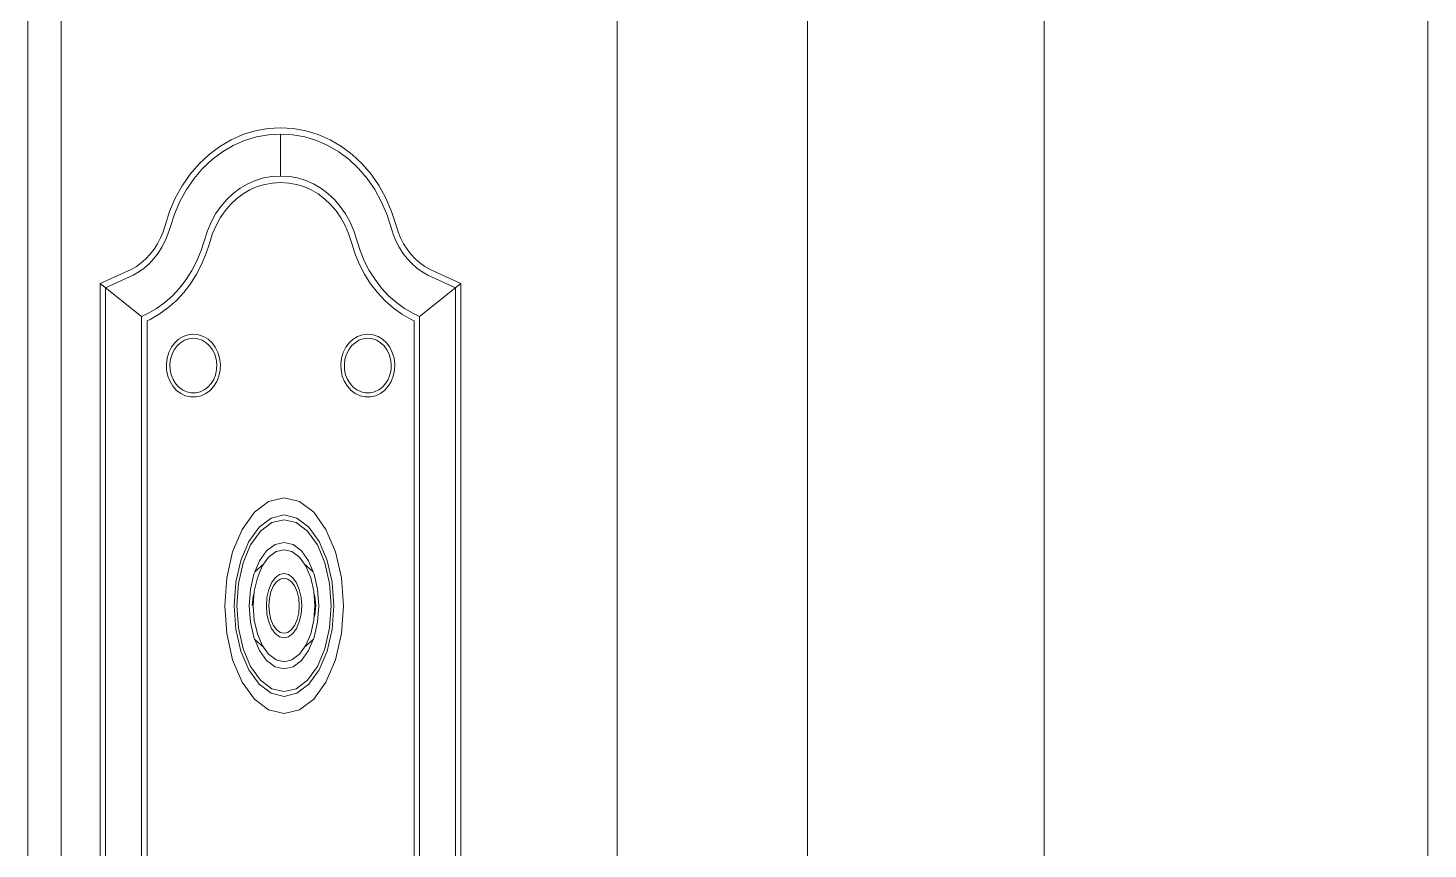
# Model space of a CAD drawing. Header units: inches. Extents: x 136316 to 139491, y -21083 to -17511.
# Drawn here: x 137662.92 to 137671.79, y -19911.99 to -19906.79 of the extents above; entities that cross this region are included whole.
import ezdxf

# ---------------------------------------------------------------- set-up
doc = ezdxf.new("R2010")
doc.units = ezdxf.units.IN
doc.header["$LTSCALE"] = 0.5
doc.header["$MEASUREMENT"] = 0
doc.layers.add('window', color=4, linetype='Continuous', lineweight=13)

msp = doc.modelspace()

# ---------------------------------------------------------------- linework, layer by layer
at = {"layer": 'window'}
for p, q in [((137667.8597, -19917.1938), (137667.8597, -19869.379)), ((137669.3597, -19917.1938), (137669.3597, -19870.6938)), ((137666.6545, -19917.1938), (137666.6545, -19870.7759)), ((137671.7934, -19872.7172), (137671.7934, -19917.1938)), ((137663.1295, -19917.1938), (137663.1295, -19874.8793)), ((137662.9195, -19875.1238), (137662.9195, -19917.1938)), ((137664.3601, -19907.44), (137664.4399, -19907.4261)), ((137664.4399, -19907.4261), (137664.5205, -19907.4221)), ((137664.5205, -19907.4221), (137664.6012, -19907.4261)), ((137664.6012, -19907.4261), (137664.681, -19907.44)), ((137664.1345, -19907.5392), (137664.2065, -19907.4969)), ((137664.2065, -19907.4969), (137664.282, -19907.4637)), ((137664.2201, -19907.5328), (137664.2923, -19907.5011)), ((137664.282, -19907.4637), (137664.3601, -19907.44)), ((137664.2923, -19907.5011), (137664.3669, -19907.4785)), ((137664.3669, -19907.4785), (137664.4431, -19907.4652)), ((137664.4431, -19907.4652), (137664.5205, -19907.4614)), ((137664.5205, -19907.4614), (137664.598, -19907.4652)), ((137664.5205, -19907.4614), (137664.5205, -19907.7269)), ((137664.598, -19907.4652), (137664.6742, -19907.4785)), ((137664.6742, -19907.4785), (137664.7488, -19907.5011)), ((137664.681, -19907.44), (137664.7591, -19907.4637)), ((137664.7488, -19907.5011), (137664.821, -19907.5328)), ((137664.7591, -19907.4637), (137664.8345, -19907.4969)), ((137664.8345, -19907.4969), (137664.9066, -19907.5392)), ((137664.004, -19907.6493), (137664.0668, -19907.5903)), ((137664.0668, -19907.5903), (137664.1345, -19907.5392)), ((137664.0866, -19907.6221), (137664.1513, -19907.5733)), ((137664.1513, -19907.5733), (137664.2201, -19907.5328)), ((137664.821, -19907.5328), (137664.8898, -19907.5733)), ((137664.8898, -19907.5733), (137664.9545, -19907.6221)), ((137664.9066, -19907.5392), (137664.9743, -19907.5903)), ((137664.9743, -19907.5903), (137665.037, -19907.6493)), ((137663.9471, -19907.7159), (137664.004, -19907.6493)), ((137663.9722, -19907.7421), (137664.0266, -19907.6785)), ((137664.0266, -19907.6785), (137664.0866, -19907.6221)), ((137664.9545, -19907.6221), (137665.0145, -19907.6785)), ((137665.0145, -19907.6785), (137665.0689, -19907.7421)), ((137665.037, -19907.6493), (137665.094, -19907.7159)), ((137663.8528, -19907.8681), (137663.8965, -19907.789)), ((137663.8965, -19907.789), (137663.9471, -19907.7159)), ((137663.9238, -19907.812), (137663.9722, -19907.7421)), ((137664.2648, -19907.8037), (137664.312, -19907.7759)), ((137664.312, -19907.7759), (137664.3614, -19907.7542)), ((137664.3614, -19907.7542), (137664.4126, -19907.7387)), ((137664.4198, -19907.7796), (137664.3723, -19907.794)), ((137664.4126, -19907.7387), (137664.4648, -19907.7296)), ((137664.4683, -19907.7712), (137664.4198, -19907.7796)), ((137664.4648, -19907.7296), (137664.5205, -19907.7269)), ((137664.5205, -19907.7686), (137664.4683, -19907.7712)), ((137664.5205, -19907.7269), (137664.5762, -19907.7296)), ((137664.5728, -19907.7712), (137664.5205, -19907.7686)), ((137664.6213, -19907.7796), (137664.5728, -19907.7712)), ((137664.5762, -19907.7296), (137664.6285, -19907.7387)), ((137664.6688, -19907.794), (137664.6213, -19907.7796)), ((137664.6285, -19907.7387), (137664.6796, -19907.7542)), ((137664.6796, -19907.7542), (137664.7291, -19907.7759)), ((137664.7291, -19907.7759), (137664.7762, -19907.8037)), ((137665.0689, -19907.7421), (137665.1172, -19907.812)), ((137665.094, -19907.7159), (137665.1446, -19907.789)), ((137665.1446, -19907.789), (137665.1882, -19907.8681)), ((137663.8167, -19907.952), (137663.8528, -19907.8681)), ((137663.8822, -19907.8875), (137663.9238, -19907.812)), ((137664.1421, -19907.9193), (137664.1794, -19907.8758)), ((137664.1794, -19907.8758), (137664.2205, -19907.8371)), ((137664.2415, -19907.8709), (137664.2034, -19907.9068)), ((137664.2205, -19907.8371), (137664.2648, -19907.8037)), ((137664.2827, -19907.8399), (137664.2415, -19907.8709)), ((137664.3265, -19907.8142), (137664.2827, -19907.8399)), ((137664.3723, -19907.794), (137664.3265, -19907.8142)), ((137664.7146, -19907.8142), (137664.6688, -19907.794)), ((137664.7584, -19907.8399), (137664.7146, -19907.8142)), ((137664.7996, -19907.8709), (137664.7584, -19907.8399)), ((137664.7762, -19907.8037), (137664.8206, -19907.8371)), ((137664.8377, -19907.9068), (137664.7996, -19907.8709)), ((137664.8206, -19907.8371), (137664.8617, -19907.8758)), ((137664.8617, -19907.8758), (137664.899, -19907.9193)), ((137665.1172, -19907.812), (137665.1589, -19907.8875)), ((137665.1882, -19907.8681), (137665.2244, -19907.952)), ((137663.7884, -19908.04), (137663.8167, -19907.952)), ((137663.8199, -19908.0537), (137663.8476, -19907.9678)), ((137663.8476, -19907.9678), (137663.8822, -19907.8875)), ((137664.0804, -19908.019), (137664.1089, -19907.9673)), ((137664.1089, -19907.9673), (137664.1421, -19907.9193)), ((137664.1688, -19907.9472), (137664.1381, -19907.9917)), ((137664.2034, -19907.9068), (137664.1688, -19907.9472)), ((137664.8723, -19907.9472), (137664.8377, -19907.9068)), ((137664.903, -19907.9917), (137664.8723, -19907.9472)), ((137664.899, -19907.9193), (137664.9321, -19907.9673)), ((137664.9321, -19907.9673), (137664.9607, -19908.019)), ((137665.1589, -19907.8875), (137665.1935, -19907.9678)), ((137665.1935, -19907.9678), (137665.2211, -19908.0537)), ((137665.2244, -19907.952), (137665.2527, -19908.04)), ((137663.7756, -19908.0804), (137663.7884, -19908.04)), ((137663.8067, -19908.0956), (137663.8199, -19908.0537)), ((137664.0567, -19908.074), (137664.0804, -19908.019)), ((137664.1115, -19908.0397), (137664.0896, -19908.0907)), ((137664.1381, -19907.9917), (137664.1115, -19908.0397)), ((137664.9295, -19908.0397), (137664.903, -19907.9917)), ((137664.9515, -19908.0907), (137664.9295, -19908.0397)), ((137664.9607, -19908.019), (137664.9844, -19908.074)), ((137665.2211, -19908.0537), (137665.2344, -19908.0956)), ((137665.2527, -19908.04), (137665.2655, -19908.0804)), ((137663.7406, -19908.156), (137663.7596, -19908.1191)), ((137663.7596, -19908.1191), (137663.7756, -19908.0804)), ((137663.7687, -19908.1778), (137663.7893, -19908.1378)), ((137663.7893, -19908.1378), (137663.8067, -19908.0956)), ((137664.0335, -19908.146), (137664.0567, -19908.074)), ((137664.0896, -19908.0907), (137664.0671, -19908.1605)), ((137664.974, -19908.1605), (137664.9515, -19908.0907)), ((137664.9844, -19908.074), (137665.0075, -19908.146)), ((137665.2344, -19908.0956), (137665.2517, -19908.1378)), ((137665.2517, -19908.1378), (137665.2724, -19908.1778)), ((137665.2655, -19908.0804), (137665.2814, -19908.1191)), ((137665.2814, -19908.1191), (137665.3005, -19908.156)), ((137663.6669, -19908.2518), (137663.6941, -19908.2226)), ((137663.6941, -19908.2226), (137663.7187, -19908.1906)), ((137663.7181, -19908.2502), (137663.7449, -19908.2154)), ((137663.7187, -19908.1906), (137663.7406, -19908.156)), ((137663.7449, -19908.2154), (137663.7687, -19908.1778)), ((137663.9902, -19908.2637), (137664.0168, -19908.1989)), ((137664.0168, -19908.1989), (137664.0335, -19908.146)), ((137664.0498, -19908.2152), (137664.0217, -19908.2835)), ((137664.0671, -19908.1605), (137664.0498, -19908.2152)), ((137664.9912, -19908.2152), (137664.974, -19908.1605)), ((137665.0193, -19908.2835), (137664.9912, -19908.2152)), ((137665.0075, -19908.146), (137665.0243, -19908.1989)), ((137665.0243, -19908.1989), (137665.0509, -19908.2637)), ((137665.2724, -19908.1778), (137665.2962, -19908.2154)), ((137665.2962, -19908.2154), (137665.323, -19908.2502)), ((137665.3005, -19908.156), (137665.3224, -19908.1906)), ((137665.3224, -19908.1906), (137665.347, -19908.2226)), ((137665.347, -19908.2226), (137665.3741, -19908.2518)), ((137663.3775, -19908.4079), (137663.5732, -19908.3199)), ((137663.5732, -19908.3199), (137663.6062, -19908.3007)), ((137663.6062, -19908.3007), (137663.6376, -19908.2779)), ((137663.6227, -19908.3349), (137663.6568, -19908.3102)), ((137663.6376, -19908.2779), (137663.6669, -19908.2518)), ((137663.6568, -19908.3102), (137663.6886, -19908.2819)), ((137663.6886, -19908.2819), (137663.7181, -19908.2502)), ((137663.9584, -19908.3252), (137663.9902, -19908.2637)), ((137664.0217, -19908.2835), (137663.9882, -19908.3483)), ((137665.0528, -19908.3483), (137665.0193, -19908.2835)), ((137665.0509, -19908.2637), (137665.0827, -19908.3252)), ((137665.323, -19908.2502), (137665.3524, -19908.2819)), ((137665.3524, -19908.2819), (137665.3843, -19908.3102)), ((137665.3741, -19908.2518), (137665.4035, -19908.2779)), ((137665.3843, -19908.3102), (137665.4184, -19908.3349)), ((137665.4035, -19908.2779), (137665.4348, -19908.3007)), ((137665.4348, -19908.3007), (137665.4679, -19908.3199)), ((137665.4679, -19908.3199), (137665.6635, -19908.4079)), ((137663.3775, -19908.4079), (137663.6391, -19908.6166)), ((137663.3775, -19914.6237), (137663.3775, -19908.4079)), ((137663.4112, -19908.4348), (137663.5868, -19908.3558)), ((137663.5868, -19908.3558), (137663.6227, -19908.3349)), ((137663.8807, -19908.4364), (137663.9218, -19908.3829)), ((137663.9496, -19908.4092), (137663.9063, -19908.4656)), ((137663.9218, -19908.3829), (137663.9584, -19908.3252)), ((137663.9882, -19908.3483), (137663.9496, -19908.4092)), ((137665.0914, -19908.4092), (137665.0528, -19908.3483)), ((137665.0827, -19908.3252), (137665.1193, -19908.3829)), ((137665.1348, -19908.4656), (137665.0914, -19908.4092)), ((137665.1193, -19908.3829), (137665.1604, -19908.4364)), ((137665.6635, -19908.4079), (137665.402, -19908.6166)), ((137665.4184, -19908.3349), (137665.4543, -19908.3558)), ((137665.4543, -19908.3558), (137665.6298, -19908.4348)), ((137665.6635, -19908.4079), (137665.6635, -19916.6295)), ((137663.4117, -19914.611), (137663.4112, -19908.4348)), ((137663.7864, -19908.5286), (137663.8354, -19908.4851)), ((137663.8354, -19908.4851), (137663.8807, -19908.4364)), ((137663.9063, -19908.4656), (137663.8585, -19908.517)), ((137665.1826, -19908.517), (137665.1348, -19908.4656)), ((137665.1604, -19908.4364), (137665.2056, -19908.4851)), ((137665.2056, -19908.4851), (137665.2546, -19908.5286)), ((137665.6298, -19908.4348), (137665.6298, -19916.6026)), ((137663.679, -19908.5987), (137663.7341, -19908.5666)), ((137663.7341, -19908.5666), (137663.7864, -19908.5286)), ((137663.8068, -19908.563), (137663.7517, -19908.603)), ((137663.8585, -19908.517), (137663.8068, -19908.563)), ((137665.2342, -19908.563), (137665.1826, -19908.517)), ((137665.2894, -19908.603), (137665.2342, -19908.563)), ((137665.2546, -19908.5286), (137665.3069, -19908.5666)), ((137665.3069, -19908.5666), (137665.3621, -19908.5987)), ((137663.6391, -19908.6166), (137663.679, -19908.5987)), ((137663.6391, -19914.6947), (137663.6391, -19908.6166)), ((137663.6935, -19908.6368), (137663.6749, -19908.6452)), ((137663.6749, -19908.6452), (137663.6749, -19914.7113)), ((137663.7517, -19908.603), (137663.6935, -19908.6368)), ((137665.3476, -19908.6368), (137665.2894, -19908.603)), ((137665.3662, -19908.6452), (137665.3476, -19908.6368)), ((137665.3621, -19908.5987), (137665.402, -19908.6166)), ((137665.3662, -19916.3921), (137665.3662, -19908.6452)), ((137665.402, -19908.6166), (137665.402, -19916.4207)), ((137663.8494, -19908.7842), (137663.8744, -19908.7612)), ((137663.9029, -19908.7438), (137663.8744, -19908.7612)), ((137663.9342, -19908.7329), (137663.9029, -19908.7438)), ((137663.9385, -19908.7583), (137663.9113, -19908.7678)), ((137663.9677, -19908.7291), (137663.9342, -19908.7329)), ((137663.9677, -19908.7549), (137663.9385, -19908.7583)), ((137664.0012, -19908.7329), (137663.9677, -19908.7291)), ((137663.9968, -19908.7583), (137663.9677, -19908.7549)), ((137664.0241, -19908.7678), (137663.9968, -19908.7583)), ((137664.0325, -19908.7438), (137664.0012, -19908.7329)), ((137664.061, -19908.7612), (137664.0325, -19908.7438)), ((137664.086, -19908.7842), (137664.061, -19908.7612)), ((137664.9801, -19908.7612), (137664.9551, -19908.7842)), ((137665.0086, -19908.7438), (137664.9801, -19908.7612)), ((137665.0399, -19908.7329), (137665.0086, -19908.7438)), ((137665.0442, -19908.7583), (137665.017, -19908.7678)), ((137665.0734, -19908.7291), (137665.0399, -19908.7329)), ((137665.0734, -19908.7549), (137665.0442, -19908.7583)), ((137665.1069, -19908.7329), (137665.0734, -19908.7291)), ((137665.1025, -19908.7583), (137665.0734, -19908.7549)), ((137665.1298, -19908.7678), (137665.1025, -19908.7583)), ((137665.1382, -19908.7438), (137665.1069, -19908.7329)), ((137665.1667, -19908.7612), (137665.1382, -19908.7438)), ((137665.1917, -19908.7842), (137665.1667, -19908.7612)), ((137663.8123, -19908.8444), (137663.8015, -19908.8801)), ((137663.8285, -19908.8122), (137663.8123, -19908.8444)), ((137663.8325, -19908.8553), (137663.8231, -19908.8863)), ((137663.8494, -19908.7842), (137663.8285, -19908.8122)), ((137663.8466, -19908.8273), (137663.8325, -19908.8553)), ((137663.8648, -19908.8029), (137663.8466, -19908.8273)), ((137663.8866, -19908.7829), (137663.8648, -19908.8029)), ((137663.9113, -19908.7678), (137663.8866, -19908.7829)), ((137664.0488, -19908.7829), (137664.0241, -19908.7678)), ((137664.0706, -19908.8029), (137664.0488, -19908.7829)), ((137664.0888, -19908.8273), (137664.0706, -19908.8029)), ((137664.1069, -19908.8122), (137664.086, -19908.7842)), ((137664.1029, -19908.8553), (137664.0888, -19908.8273)), ((137664.1123, -19908.8863), (137664.1029, -19908.8553)), ((137664.1231, -19908.8444), (137664.1069, -19908.8122)), ((137664.1339, -19908.8801), (137664.1231, -19908.8444)), ((137664.918, -19908.8444), (137664.9072, -19908.8801)), ((137664.9342, -19908.8122), (137664.918, -19908.8444)), ((137664.9382, -19908.8553), (137664.9288, -19908.8863)), ((137664.9551, -19908.7842), (137664.9342, -19908.8122)), ((137664.9523, -19908.8273), (137664.9382, -19908.8553)), ((137664.9705, -19908.8029), (137664.9523, -19908.8273)), ((137664.9923, -19908.7829), (137664.9705, -19908.8029)), ((137665.017, -19908.7678), (137664.9923, -19908.7829)), ((137665.1545, -19908.7829), (137665.1298, -19908.7678)), ((137665.1763, -19908.8029), (137665.1545, -19908.7829)), ((137665.1945, -19908.8273), (137665.1763, -19908.8029)), ((137665.2126, -19908.8122), (137665.1917, -19908.7842)), ((137665.2086, -19908.8553), (137665.1945, -19908.8273)), ((137665.218, -19908.8863), (137665.2086, -19908.8553)), ((137665.2288, -19908.8444), (137665.2126, -19908.8122)), ((137665.2396, -19908.8801), (137665.2288, -19908.8444)), ((137663.8015, -19908.8801), (137663.7966, -19908.9185)), ((137663.7966, -19908.9185), (137663.7983, -19908.9579)), ((137663.8231, -19908.8863), (137663.8189, -19908.9198)), ((137663.8189, -19908.9198), (137663.8203, -19908.954)), ((137664.1165, -19908.9198), (137664.1123, -19908.8863)), ((137664.1151, -19908.954), (137664.1165, -19908.9198)), ((137664.1388, -19908.9185), (137664.1339, -19908.8801)), ((137664.1371, -19908.9579), (137664.1388, -19908.9185)), ((137664.9072, -19908.8801), (137664.9023, -19908.9185)), ((137664.9023, -19908.9185), (137664.904, -19908.9579)), ((137664.9288, -19908.8863), (137664.9246, -19908.9198)), ((137664.9246, -19908.9198), (137664.926, -19908.954)), ((137665.2222, -19908.9198), (137665.218, -19908.8863)), ((137665.2208, -19908.954), (137665.2222, -19908.9198)), ((137665.2445, -19908.9185), (137665.2396, -19908.8801)), ((137665.2428, -19908.9579), (137665.2445, -19908.9185)), ((137663.7983, -19908.9579), (137663.8062, -19908.9951)), ((137663.8062, -19908.9951), (137663.8198, -19909.0291)), ((137663.8198, -19909.0291), (137663.8384, -19909.0593)), ((137663.8203, -19908.954), (137663.8272, -19908.9864)), ((137663.8272, -19908.9864), (137663.839, -19909.016)), ((137663.839, -19909.016), (137663.8552, -19909.0422)), ((137664.0802, -19909.0422), (137664.0964, -19909.016)), ((137664.0964, -19909.016), (137664.1082, -19908.9864)), ((137664.097, -19909.0593), (137664.1156, -19909.0291)), ((137664.1082, -19908.9864), (137664.1151, -19908.954)), ((137664.1156, -19909.0291), (137664.1292, -19908.9951)), ((137664.1292, -19908.9951), (137664.1371, -19908.9579)), ((137664.904, -19908.9579), (137664.9119, -19908.9951)), ((137664.9119, -19908.9951), (137664.9255, -19909.0291)), ((137664.9255, -19909.0291), (137664.9441, -19909.0593)), ((137664.926, -19908.954), (137664.9329, -19908.9864)), ((137664.9329, -19908.9864), (137664.9447, -19909.016)), ((137664.9447, -19909.016), (137664.9609, -19909.0422)), ((137665.1859, -19909.0422), (137665.2021, -19909.016)), ((137665.2021, -19909.016), (137665.2139, -19908.9864)), ((137665.2027, -19909.0593), (137665.2213, -19909.0291)), ((137665.2139, -19908.9864), (137665.2208, -19908.954)), ((137665.2213, -19909.0291), (137665.2349, -19908.9951)), ((137665.2349, -19908.9951), (137665.2428, -19908.9579)), ((137663.8615, -19909.0849), (137663.8384, -19909.0593)), ((137663.8552, -19909.0422), (137663.8753, -19909.0645)), ((137663.8615, -19909.0849), (137663.8883, -19909.1052)), ((137663.8753, -19909.0645), (137663.8986, -19909.0821)), ((137663.8883, -19909.1052), (137663.9182, -19909.1194)), ((137663.8986, -19909.0821), (137663.9247, -19909.0945)), ((137663.9182, -19909.1194), (137663.9507, -19909.1269)), ((137663.9247, -19909.0945), (137663.9529, -19909.101)), ((137663.9529, -19909.101), (137663.9825, -19909.101)), ((137663.9825, -19909.101), (137664.0107, -19909.0945)), ((137663.9847, -19909.1269), (137664.0172, -19909.1194)), ((137664.0107, -19909.0945), (137664.0368, -19909.0821)), ((137664.0172, -19909.1194), (137664.0471, -19909.1052)), ((137664.0368, -19909.0821), (137664.0601, -19909.0645)), ((137664.0471, -19909.1052), (137664.0739, -19909.0849)), ((137664.0601, -19909.0645), (137664.0802, -19909.0422)), ((137664.0739, -19909.0849), (137664.097, -19909.0593)), ((137664.9441, -19909.0593), (137664.9672, -19909.0849)), ((137664.9609, -19909.0422), (137664.981, -19909.0645)), ((137664.9672, -19909.0849), (137664.994, -19909.1052)), ((137664.981, -19909.0645), (137665.0043, -19909.0821)), ((137664.994, -19909.1052), (137665.0239, -19909.1194)), ((137665.0043, -19909.0821), (137665.0304, -19909.0945)), ((137665.0239, -19909.1194), (137665.0564, -19909.1269)), ((137665.0304, -19909.0945), (137665.0586, -19909.101)), ((137665.0586, -19909.101), (137665.0882, -19909.101)), ((137665.0882, -19909.101), (137665.1164, -19909.0945)), ((137665.0904, -19909.1269), (137665.1229, -19909.1194)), ((137665.1164, -19909.0945), (137665.1425, -19909.0821)), ((137665.1229, -19909.1194), (137665.1528, -19909.1052)), ((137665.1425, -19909.0821), (137665.1658, -19909.0645)), ((137665.1528, -19909.1052), (137665.1796, -19909.0849)), ((137665.1658, -19909.0645), (137665.1859, -19909.0422)), ((137665.1796, -19909.0849), (137665.2027, -19909.0593)), ((137663.9507, -19909.1269), (137663.9847, -19909.1269)), ((137665.0564, -19909.1269), (137665.0904, -19909.1269)), ((137664.3542, -19909.8569), (137664.4449, -19909.7886)), ((137664.4449, -19909.7886), (137664.5423, -19909.7652)), ((137664.5423, -19909.7652), (137664.6396, -19909.7886)), ((137664.6396, -19909.7886), (137664.7304, -19909.8569)), ((137664.2763, -19909.9657), (137664.3542, -19909.8569)), ((137664.3843, -19909.9517), (137664.4605, -19909.8943)), ((137664.4605, -19909.8943), (137664.5423, -19909.8747)), ((137664.4648, -19909.9232), (137664.5423, -19909.9046)), ((137664.5423, -19909.8747), (137664.6241, -19909.8943)), ((137664.5423, -19909.9046), (137664.6198, -19909.9232)), ((137664.6241, -19909.8943), (137664.7003, -19909.9517)), ((137664.7304, -19909.8569), (137664.8083, -19909.9657)), ((137664.2165, -19910.1074), (137664.2763, -19909.9657)), ((137664.3188, -19910.0431), (137664.3843, -19909.9517)), ((137664.3305, -19910.0642), (137664.3925, -19909.9776)), ((137664.3925, -19909.9776), (137664.4648, -19909.9232)), ((137664.6198, -19909.9232), (137664.6921, -19909.9776)), ((137664.6921, -19909.9776), (137664.7541, -19910.0642)), ((137664.7003, -19909.9517), (137664.7657, -19910.0431)), ((137664.8083, -19909.9657), (137664.8681, -19910.1074)), ((137664.2686, -19910.1621), (137664.3188, -19910.0431)), ((137664.2829, -19910.1771), (137664.3305, -19910.0642)), ((137664.4322, -19910.1025), (137664.4853, -19910.0625)), ((137664.4853, -19910.0625), (137664.5423, -19910.0489)), ((137664.4918, -19910.1066), (137664.5423, -19910.0945)), ((137664.5423, -19910.0489), (137664.5993, -19910.0625)), ((137664.5423, -19910.0945), (137664.5928, -19910.1066)), ((137664.5993, -19910.0625), (137664.6524, -19910.1025)), ((137664.7541, -19910.0642), (137664.8017, -19910.1771)), ((137664.7657, -19910.0431), (137664.8159, -19910.1621)), ((137664.1789, -19910.2724), (137664.2165, -19910.1074)), ((137664.237, -19910.3007), (137664.2686, -19910.1621)), ((137664.2529, -19910.3085), (137664.2829, -19910.1771)), ((137664.3581, -19910.235), (137664.3865, -19910.1662)), ((137664.4121, -19910.1868), (137664.3581, -19910.235)), ((137664.3865, -19910.1662), (137664.4322, -19910.1025)), ((137664.4043, -19910.1984), (137664.4121, -19910.1868)), ((137664.4121, -19910.1868), (137664.4447, -19910.142)), ((137664.4447, -19910.142), (137664.4918, -19910.1066)), ((137664.5928, -19910.1066), (137664.6399, -19910.142)), ((137664.6399, -19910.142), (137664.6725, -19910.1868)), ((137664.6524, -19910.1025), (137664.698, -19910.1662)), ((137664.7264, -19910.235), (137664.6725, -19910.1868)), ((137664.6725, -19910.1868), (137664.6803, -19910.1984)), ((137664.698, -19910.1662), (137664.7264, -19910.235)), ((137664.8017, -19910.1771), (137664.8316, -19910.3085)), ((137664.8159, -19910.1621), (137664.8475, -19910.3007)), ((137664.8681, -19910.1074), (137664.9057, -19910.2724)), ((137664.1661, -19910.4495), (137664.1789, -19910.2724)), ((137664.3295, -19910.3458), (137664.3515, -19910.2492)), ((137664.3515, -19910.2492), (137664.3565, -19910.2374)), ((137664.3537, -19910.3576), (137664.3732, -19910.272)), ((137664.3581, -19910.235), (137664.3565, -19910.2374)), ((137664.3732, -19910.272), (137664.4043, -19910.1984)), ((137664.4631, -19910.3055), (137664.4863, -19910.2731)), ((137664.4863, -19910.2731), (137664.5133, -19910.2527)), ((137664.5133, -19910.2527), (137664.5423, -19910.2458)), ((137664.5174, -19910.2806), (137664.5423, -19910.2746)), ((137664.5423, -19910.2458), (137664.5713, -19910.2527)), ((137664.5423, -19910.2746), (137664.5672, -19910.2806)), ((137664.5713, -19910.2527), (137664.5983, -19910.2731)), ((137664.5983, -19910.2731), (137664.6215, -19910.3055)), ((137664.6803, -19910.1984), (137664.7113, -19910.272)), ((137664.7113, -19910.272), (137664.7308, -19910.3576)), ((137664.7281, -19910.2374), (137664.7264, -19910.235)), ((137664.7281, -19910.2374), (137664.733, -19910.2492)), ((137664.733, -19910.2492), (137664.755, -19910.3458)), ((137664.9057, -19910.2724), (137664.9185, -19910.4495)), ((137664.2263, -19910.4495), (137664.237, -19910.3007)), ((137664.2427, -19910.4495), (137664.2529, -19910.3085)), ((137664.322, -19910.4495), (137664.3295, -19910.3458)), ((137664.3471, -19910.4495), (137664.3537, -19910.3576)), ((137664.4341, -19910.3968), (137664.4453, -19910.3476)), ((137664.4453, -19910.3476), (137664.4631, -19910.3055)), ((137664.4494, -19910.4042), (137664.459, -19910.362)), ((137664.459, -19910.362), (137664.4743, -19910.3258)), ((137664.4743, -19910.3258), (137664.4942, -19910.298)), ((137664.4942, -19910.298), (137664.5174, -19910.2806)), ((137664.5672, -19910.2806), (137664.5904, -19910.298)), ((137664.5904, -19910.298), (137664.6103, -19910.3258)), ((137664.6103, -19910.3258), (137664.6256, -19910.362)), ((137664.6215, -19910.3055), (137664.6393, -19910.3476)), ((137664.6256, -19910.362), (137664.6352, -19910.4042)), ((137664.6393, -19910.3476), (137664.6504, -19910.3968)), ((137664.7308, -19910.3576), (137664.7375, -19910.4495)), ((137664.755, -19910.3458), (137664.7625, -19910.4495)), ((137664.8316, -19910.3085), (137664.8418, -19910.4495)), ((137664.8475, -19910.3007), (137664.8583, -19910.4495)), ((137664.1789, -19910.6266), (137664.1661, -19910.4495)), ((137664.237, -19910.5983), (137664.2263, -19910.4495)), ((137664.2529, -19910.5905), (137664.2427, -19910.4495)), ((137664.3295, -19910.5532), (137664.322, -19910.4495)), ((137664.3398, -19910.4493), (137664.3467, -19910.3883)), ((137664.3467, -19910.3883), (137664.3527, -19910.3714)), ((137664.3537, -19910.5414), (137664.3471, -19910.4495)), ((137664.4303, -19910.4495), (137664.4341, -19910.3968)), ((137664.4341, -19910.5022), (137664.4303, -19910.4495)), ((137664.4461, -19910.4495), (137664.4494, -19910.4042)), ((137664.4494, -19910.4948), (137664.4461, -19910.4495)), ((137664.6352, -19910.4042), (137664.6384, -19910.4495)), ((137664.6384, -19910.4495), (137664.6352, -19910.4948)), ((137664.6504, -19910.3968), (137664.6543, -19910.4495)), ((137664.6543, -19910.4495), (137664.6504, -19910.5022)), ((137664.7375, -19910.4495), (137664.7308, -19910.5414)), ((137664.7318, -19910.3714), (137664.7379, -19910.3883)), ((137664.7379, -19910.3883), (137664.7448, -19910.4493)), ((137664.7448, -19910.4493), (137664.7379, -19910.5103)), ((137664.7625, -19910.4495), (137664.755, -19910.5532)), ((137664.8418, -19910.4495), (137664.8316, -19910.5905)), ((137664.8583, -19910.4495), (137664.8475, -19910.5983)), ((137664.9185, -19910.4495), (137664.9057, -19910.6266)), ((137664.3732, -19910.627), (137664.3537, -19910.5414)), ((137664.4453, -19910.5513), (137664.4341, -19910.5022)), ((137664.459, -19910.5369), (137664.4494, -19910.4948)), ((137664.4743, -19910.5732), (137664.459, -19910.5369)), ((137664.6256, -19910.5369), (137664.6103, -19910.5732)), ((137664.6352, -19910.4948), (137664.6256, -19910.5369)), ((137664.6504, -19910.5022), (137664.6393, -19910.5513)), ((137664.7308, -19910.5414), (137664.7113, -19910.627)), ((137664.7379, -19910.5103), (137664.7318, -19910.5272)), ((137664.2165, -19910.7916), (137664.1789, -19910.6266)), ((137664.2686, -19910.7369), (137664.237, -19910.5983)), ((137664.2829, -19910.7219), (137664.2529, -19910.5905)), ((137664.3515, -19910.6498), (137664.3295, -19910.5532)), ((137664.4043, -19910.7005), (137664.3732, -19910.627)), ((137664.4631, -19910.5935), (137664.4453, -19910.5513)), ((137664.4863, -19910.6259), (137664.4631, -19910.5935)), ((137664.4942, -19910.601), (137664.4743, -19910.5732)), ((137664.5133, -19910.6462), (137664.4863, -19910.6259)), ((137664.5174, -19910.6184), (137664.4942, -19910.601)), ((137664.5423, -19910.6244), (137664.5174, -19910.6184)), ((137664.5672, -19910.6184), (137664.5423, -19910.6244)), ((137664.5904, -19910.601), (137664.5672, -19910.6184)), ((137664.5983, -19910.6259), (137664.5713, -19910.6462)), ((137664.6103, -19910.5732), (137664.5904, -19910.601)), ((137664.6215, -19910.5935), (137664.5983, -19910.6259)), ((137664.6393, -19910.5513), (137664.6215, -19910.5935)), ((137664.7113, -19910.627), (137664.6803, -19910.7005)), ((137664.755, -19910.5532), (137664.733, -19910.6498)), ((137664.8316, -19910.5905), (137664.8017, -19910.7219)), ((137664.8475, -19910.5983), (137664.8159, -19910.7369)), ((137664.9057, -19910.6266), (137664.8681, -19910.7916)), ((137664.3561, -19910.6607), (137664.3515, -19910.6498)), ((137664.3561, -19910.6607), (137664.3581, -19910.6637)), ((137664.3581, -19910.6637), (137664.4121, -19910.7119)), ((137664.3865, -19910.7328), (137664.3581, -19910.6637)), ((137664.4121, -19910.7119), (137664.4043, -19910.7005)), ((137664.4447, -19910.757), (137664.4121, -19910.7119)), ((137664.5423, -19910.6532), (137664.5133, -19910.6462)), ((137664.5713, -19910.6462), (137664.5423, -19910.6532)), ((137664.6725, -19910.7119), (137664.6399, -19910.757)), ((137664.6725, -19910.7119), (137664.7264, -19910.6637)), ((137664.6803, -19910.7005), (137664.6725, -19910.7119)), ((137664.7264, -19910.6637), (137664.698, -19910.7328)), ((137664.7264, -19910.6637), (137664.7284, -19910.6607)), ((137664.733, -19910.6498), (137664.7284, -19910.6607)), ((137664.2763, -19910.9333), (137664.2165, -19910.7916)), ((137664.3188, -19910.8559), (137664.2686, -19910.7369)), ((137664.3305, -19910.8348), (137664.2829, -19910.7219)), ((137664.4322, -19910.7964), (137664.3865, -19910.7328)), ((137664.4853, -19910.8365), (137664.4322, -19910.7964)), ((137664.4918, -19910.7924), (137664.4447, -19910.757)), ((137664.5423, -19910.8045), (137664.4918, -19910.7924)), ((137664.5928, -19910.7924), (137664.5423, -19910.8045)), ((137664.6399, -19910.757), (137664.5928, -19910.7924)), ((137664.6524, -19910.7964), (137664.5993, -19910.8365)), ((137664.698, -19910.7328), (137664.6524, -19910.7964)), ((137664.8017, -19910.7219), (137664.7541, -19910.8348)), ((137664.8159, -19910.7369), (137664.7657, -19910.8559)), ((137664.8681, -19910.7916), (137664.8083, -19910.9333)), ((137664.3843, -19910.9473), (137664.3188, -19910.8559)), ((137664.3925, -19910.9214), (137664.3305, -19910.8348)), ((137664.5423, -19910.8501), (137664.4853, -19910.8365)), ((137664.5993, -19910.8365), (137664.5423, -19910.8501)), ((137664.7541, -19910.8348), (137664.6921, -19910.9214)), ((137664.7657, -19910.8559), (137664.7003, -19910.9473)), ((137664.3542, -19911.0421), (137664.2763, -19910.9333)), ((137664.4605, -19911.0047), (137664.3843, -19910.9473)), ((137664.4648, -19910.9758), (137664.3925, -19910.9214)), ((137664.5423, -19910.9943), (137664.4648, -19910.9758)), ((137664.6198, -19910.9758), (137664.5423, -19910.9943)), ((137664.6921, -19910.9214), (137664.6198, -19910.9758)), ((137664.7003, -19910.9473), (137664.6241, -19911.0047)), ((137664.8083, -19910.9333), (137664.7304, -19911.0421)), ((137664.4449, -19911.1104), (137664.3542, -19911.0421)), ((137664.5423, -19911.0243), (137664.4605, -19911.0047)), ((137664.6241, -19911.0047), (137664.5423, -19911.0243)), ((137664.7304, -19911.0421), (137664.6396, -19911.1104)), ((137664.5423, -19911.1337), (137664.4449, -19911.1104)), ((137664.6396, -19911.1104), (137664.5423, -19911.1337))]:
    msp.add_line(p, q, dxfattribs=at)

doc.saveas('drawing.dxf')
